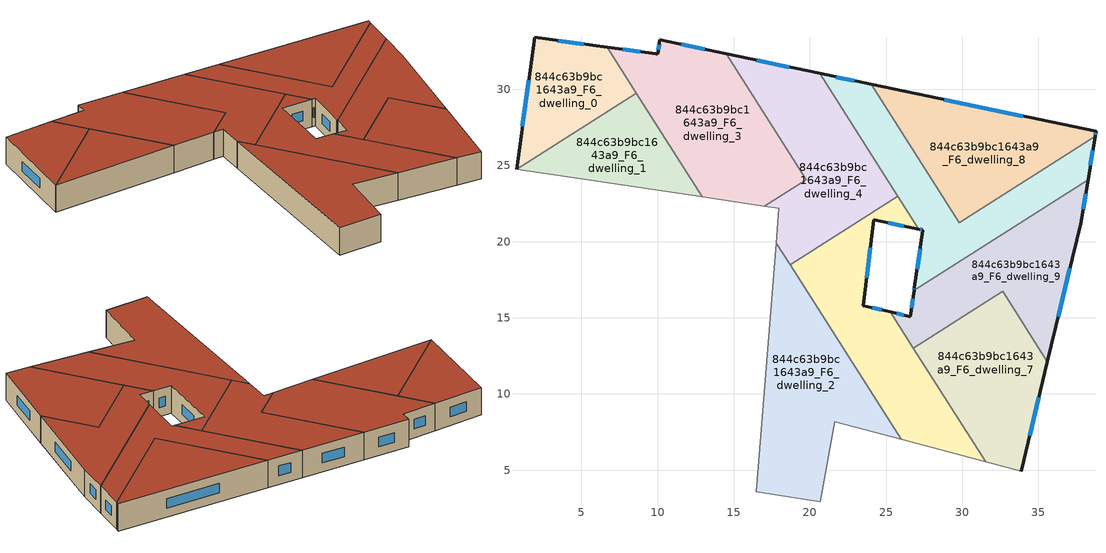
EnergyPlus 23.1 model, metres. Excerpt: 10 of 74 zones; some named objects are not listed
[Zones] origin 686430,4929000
844c63b9bc1643a9_F6_dwelling_0
 floor to 844c63b9bc1643a9_F5_dwelling_0 (EU_floor_Construction): 6.68,32.76 8.6,29.75 0.74,24.75 1.93,33.41 z18
 wall outside (EU_wall_Construction): 6.68,32.76 1.93,33.41 0.74,24.75 z18:21
 wall to 844c63b9bc1643a9_F6_dwelling_1 (EU_wall_Construction): 0.74,24.75 8.6,29.75 z18:21
 wall to 844c63b9bc1643a9_F6_dwelling_3 (EU_wall_Construction): 8.6,29.75 6.68,32.76 z18:21
 window (EU_Window_Construction): 1.54,30.59 1.12,27.57 / 5.14,32.97 3.47,33.2 z18.98:20.02
 roof outside (EU_roof_Construction): 8.6,29.75 6.68,32.76 1.93,33.41 0.74,24.75 z21
844c63b9bc1643a9_F6_dwelling_1
 floor to 844c63b9bc1643a9_F5_dwelling_1 (EU_floor_Construction): 8.6,29.75 12.93,22.94 0.74,24.75 z18
 wall adiabatic (EU_wall_Construction): 0.74,24.75 12.93,22.94 z18:21
 wall to 844c63b9bc1643a9_F6_dwelling_3 (EU_wall_Construction): 12.93,22.94 8.6,29.75 z18:21
 roof outside (EU_roof_Construction): 12.93,22.94 8.6,29.75 0.74,24.75 z21
844c63b9bc1643a9_F6_dwelling_2
 floor to 844c63b9bc1643a9_F5_dwelling_2 (EU_floor_Construction): 17.79,19.91 25.98,7.02 21.63,8.17 20.68,2.93 16.48,3.57 z18
 wall adiabatic (EU_wall_Construction): 17.79,19.91 16.48,3.57 20.68,2.93 21.63,8.17 25.98,7.02 z18:21
 wall to 844c63b9bc1643a9_F6_dwelling_5 (EU_wall_Construction): 25.98,7.02 18.69,18.48 z18:21
 wall to 844c63b9bc1643a9_F6_dwelling_4 (EU_wall_Construction): 18.69,18.48 17.79,19.91 z18:21
 roof outside (EU_roof_Construction): 25.98,7.02 17.79,19.91 16.48,3.57 20.68,2.93 21.63,8.17 z21
844c63b9bc1643a9_F6_dwelling_3
 floor to 844c63b9bc1643a9_F5_dwelling_3 (EU_floor_Construction): 14.51,32.32 19.75,24.07 17.01,22.33 12.93,22.94 6.68,32.76 9.9,32.32 10.01,32.3 10.14,33.24 z18
 wall outside (EU_wall_Construction): 14.51,32.32 10.14,33.24 10.01,32.3 9.9,32.32 6.68,32.76 z18:21
 wall to 844c63b9bc1643a9_F6_dwelling_4 (EU_wall_Construction): 17.01,22.33 19.75,24.07 14.51,32.32 z18:21
 wall adiabatic (EU_wall_Construction): 12.93,22.94 17.01,22.33 z18:21
 window (EU_Window_Construction): 8.85,32.46 7.73,32.61 / 10.1,32.93 10.05,32.61 / 13.09,32.62 11.56,32.94 z18.98:20.02
 roof outside (EU_roof_Construction): 19.75,24.07 14.51,32.32 10.14,33.24 10.01,32.3 9.9,32.32 6.68,32.76 12.93,22.94 17.01,22.33 z21
844c63b9bc1643a9_F6_dwelling_4
 floor to 844c63b9bc1643a9_F5_dwelling_4 (EU_floor_Construction): 20.64,31.04 25.77,22.97 18.69,18.48 17.79,19.91 17.97,22.19 17.01,22.33 19.75,24.07 14.51,32.32 z18
 wall outside (EU_wall_Construction): 20.64,31.04 14.51,32.32 z18:21
 wall adiabatic (EU_wall_Construction): 17.01,22.33 17.97,22.19 17.79,19.91 z18:21
 wall to 844c63b9bc1643a9_F6_dwelling_5 (EU_wall_Construction): 18.69,18.48 25.77,22.97 z18:21
 wall to 844c63b9bc1643a9_F6_dwelling_6 (EU_wall_Construction): 25.77,22.97 20.64,31.04 z18:21
 window (EU_Window_Construction): 18.65,31.45 16.5,31.9 z18.98:20.02
 roof outside (EU_roof_Construction): 25.77,22.97 20.64,31.04 14.51,32.32 19.75,24.07 17.01,22.33 17.97,22.19 17.79,19.91 18.69,18.48 z21
844c63b9bc1643a9_F6_dwelling_5
 floor to 844c63b9bc1643a9_F5_dwelling_5 (EU_floor_Construction): 27.14,20.82 24.18,21.44 23.51,15.8 25.28,15.39 31.53,5.55 25.98,7.02 18.69,18.48 25.77,22.97 z18
 wall outside (EU_wall_Construction): 25.28,15.39 23.51,15.8 24.18,21.44 27.14,20.82 z18:21
 wall adiabatic (EU_wall_Construction): 25.98,7.02 31.53,5.55 z18:21
 wall to 844c63b9bc1643a9_F6_dwelling_7 (EU_wall_Construction): 31.53,5.55 26.78,13.02 z18:21
 wall to 844c63b9bc1643a9_F6_dwelling_6 (EU_wall_Construction): 27.14,20.82 25.77,22.97 z18:21
 wall to 844c63b9bc1643a9_F6_dwelling_9 (EU_wall_Construction): 26.78,13.02 25.28,15.39 z18:21
 window (EU_Window_Construction): 25.14,21.24 26.17,21.02 / 23.73,17.63 23.96,19.61 / 24.7,15.52 24.08,15.67 z18.98:20.02
 roof outside (EU_roof_Construction): 31.53,5.55 25.28,15.39 23.51,15.8 24.18,21.44 27.14,20.82 25.77,22.97 18.69,18.48 25.98,7.02 z21
844c63b9bc1643a9_F6_dwelling_6
 floor to 844c63b9bc1643a9_F5_dwelling_6 (EU_floor_Construction): 38.73,26.93 38.25,24.07 26.84,16.82 26.86,16.96 27.42,20.76 27.14,20.82 20.64,31.04 24.02,30.33 29.79,21.25 z18
 wall outside (EU_wall_Construction): 27.14,20.82 27.42,20.76 26.86,16.96 26.84,16.82 / 24.02,30.33 20.64,31.04 / 38.25,24.07 38.73,26.93 z18:21
 wall to 844c63b9bc1643a9_F6_dwelling_8 (EU_wall_Construction): 38.73,26.93 29.79,21.25 24.02,30.33 z18:21
 wall to 844c63b9bc1643a9_F6_dwelling_9 (EU_wall_Construction): 26.84,16.82 38.25,24.07 z18:21
 window (EU_Window_Construction): 27.23,20.8 27.33,20.78 / 22.92,30.56 21.74,30.81 / 38.41,25 38.57,26 / 26.85,16.91 26.85,16.86 / 27.24,19.52 27.04,18.19 z18.98:20.02
 roof outside (EU_roof_Construction): 38.25,24.07 38.73,26.93 29.79,21.25 24.02,30.33 20.64,31.04 27.14,20.82 27.42,20.76 26.86,16.96 26.84,16.82 z21
844c63b9bc1643a9_F6_dwelling_7
 floor to 844c63b9bc1643a9_F5_dwelling_7 (EU_floor_Construction): 32.65,16.75 35.59,12.12 33.86,4.93 31.53,5.55 26.78,13.02 z18
 wall outside (EU_wall_Construction): 33.86,4.93 35.59,12.12 z18:21
 wall adiabatic (EU_wall_Construction): 31.53,5.55 33.86,4.93 z18:21
 wall to 844c63b9bc1643a9_F6_dwelling_9 (EU_wall_Construction): 35.59,12.12 32.65,16.75 26.78,13.02 z18:21
 window (EU_Window_Construction): 34.42,7.27 35.03,9.79 z18.98:20.02
 roof outside (EU_roof_Construction): 33.86,4.93 35.59,12.12 32.65,16.75 26.78,13.02 31.53,5.55 z21
844c63b9bc1643a9_F6_dwelling_8
 floor to 844c63b9bc1643a9_F5_dwelling_8 (EU_floor_Construction): 38.78,27.23 38.73,26.93 29.79,21.25 24.02,30.33 z18
 wall outside (EU_wall_Construction): 38.73,26.93 38.78,27.23 24.02,30.33 z18:21
 window (EU_Window_Construction): 38.74,27.03 38.76,27.13 / 33.98,28.24 28.82,29.32 z18.98:20.02
 roof outside (EU_roof_Construction): 38.73,26.93 38.78,27.23 24.02,30.33 29.79,21.25 z21
844c63b9bc1643a9_F6_dwelling_9
 floor to 844c63b9bc1643a9_F5_dwelling_9 (EU_floor_Construction): 38.25,24.07 37.78,21.19 35.59,12.12 32.65,16.75 26.78,13.02 25.28,15.39 26.59,15.08 26.84,16.82 z18
 wall outside (EU_wall_Construction): 26.84,16.82 26.59,15.08 25.28,15.39 / 35.59,12.12 37.78,21.19 38.25,24.07 z18:21
 window (EU_Window_Construction): 26.16,15.18 25.7,15.29 / 26.76,16.25 26.67,15.64 / 37.93,22.13 38.1,23.13 / 36.3,15.07 37.07,18.24 z18.98:20.02
 roof outside (EU_roof_Construction): 35.59,12.12 37.78,21.19 38.25,24.07 26.84,16.82 26.59,15.08 25.28,15.39 26.78,13.02 32.65,16.75 z21
[Building]
EU S2 Campaign: North Axis=0; Terrain=City; Solar Distribution=FullExterior
[Site:Location]
Bologna: Latitude=44.5; Longitude=11.25; Time Zone=1; Elevation=37
[SizingPeriod:WeatherFileDays]
AnnualSizingPeriod: Begin Month=1; Begin Day of Month=1; End Month=12; End Day of Month=31; Day of Week for Start Day=Monday; Use Weather File Daylight Saving Period=No; Use Weather File Rain and Snow Indicators=No
[MATERIAL]
EU_InternalMass_Material: Roughness=MediumRough; Thickness=0.1; Conductivity=1; Density=1800; Specific Heat=900; Thermal Absorptance=0.9; Solar Absorptance=0.7; Visible Absorptance=0.7
[MATERIAL:NOMASS] Roughness=MediumRough; Thermal Absorptance=0.9; Solar Absorptance=0.7; Visible Absorptance=0.7
Name | Thermal Resistance
EU_wall_NoMass | 0.905828
EU_roof_NoMass | 0.37593
EU_floor_NoMass | 0.67114
[WINDOWMATERIAL:SIMPLEGLAZINGSYSTEM]
EU_Window_SimpleGlazing: UFactor=4.52486; Solar Heat Gain Coefficient=0.85; Visible Transmittance=0.85
[CONSTRUCTION]
EU_wall_Construction: EU_wall_NoMass
EU_roof_Construction: EU_roof_NoMass
EU_floor_Construction: EU_floor_NoMass
EU_Window_Construction: EU_Window_SimpleGlazing
EU_InternalMass_Construction: EU_InternalMass_Material
[ZONE] Type=1; Multiplier=1; Ceiling Height=autocalculate; Floor Area=autocalculate; Part of Total Floor Area=Yes
Name | Volume
844c63b9bc1643a9_F6_dwelling_0 | 112.74
844c63b9bc1643a9_F6_dwelling_1 | 112.701
844c63b9bc1643a9_F6_dwelling_2 | 221.031
844c63b9bc1643a9_F6_dwelling_3 | 220.909
844c63b9bc1643a9_F6_dwelling_4 | 200.753
844c63b9bc1643a9_F6_dwelling_5 | 200.767
844c63b9bc1643a9_F6_dwelling_6 | 176.943
844c63b9bc1643a9_F6_dwelling_7 | 176.2
844c63b9bc1643a9_F6_dwelling_8 | 177.647
844c63b9bc1643a9_F6_dwelling_9 | 176.911
[INTERNALMASS] Construction=EU_InternalMass_Construction
Name | Zone or ZoneList | Surface Area
844c63b9bc1643a9_F6_dwelling_0_EU_InternalMass | 844c63b9bc1643a9_F6_dwelling_0 | 37.5802
844c63b9bc1643a9_F6_dwelling_1_EU_InternalMass | 844c63b9bc1643a9_F6_dwelling_1 | 37.5799
844c63b9bc1643a9_F6_dwelling_2_EU_InternalMass | 844c63b9bc1643a9_F6_dwelling_2 | 73.6762
844c63b9bc1643a9_F6_dwelling_3_EU_InternalMass | 844c63b9bc1643a9_F6_dwelling_3 | 73.6355
844c63b9bc1643a9_F6_dwelling_4_EU_InternalMass | 844c63b9bc1643a9_F6_dwelling_4 | 66.9175
844c63b9bc1643a9_F6_dwelling_5_EU_InternalMass | 844c63b9bc1643a9_F6_dwelling_5 | 66.922
844c63b9bc1643a9_F6_dwelling_6_EU_InternalMass | 844c63b9bc1643a9_F6_dwelling_6 | 58.9817
844c63b9bc1643a9_F6_dwelling_7_EU_InternalMass | 844c63b9bc1643a9_F6_dwelling_7 | 58.7326
844c63b9bc1643a9_F6_dwelling_8_EU_InternalMass | 844c63b9bc1643a9_F6_dwelling_8 | 59.2155
844c63b9bc1643a9_F6_dwelling_9_EU_InternalMass | 844c63b9bc1643a9_F6_dwelling_9 | 58.9679
[OTHEREQUIPMENT] Fuel Type=Electricity; Design Level Calculation Method=Watts/Area; Power per Zone Floor Area=1; Fraction Latent=0; Fraction Radiant=0; Fraction Lost=0; Carbon Dioxide Generation Rate=0; EndUse Subcategory=EU_Step8_InternalGains
Name | Zone or ZoneList or Space or SpaceList | Schedule
EU_Step8_InternalGain_844c63b9bc1643a9_F6_dwelling_0_f000 | 844c63b9bc1643a9_F6_dwelling_0 | EU_Step8_GainSchedule_844c63b9bc1643a9_F6_dwelling_0_f000
EU_Step8_InternalGain_844c63b9bc1643a9_F6_dwelling_1_f000 | 844c63b9bc1643a9_F6_dwelling_1 | EU_Step8_GainSchedule_844c63b9bc1643a9_F6_dwelling_1_f000
EU_Step8_InternalGain_844c63b9bc1643a9_F6_dwelling_2_f000 | 844c63b9bc1643a9_F6_dwelling_2 | EU_Step8_GainSchedule_844c63b9bc1643a9_F6_dwelling_2_f000
EU_Step8_InternalGain_844c63b9bc1643a9_F6_dwelling_3_f000 | 844c63b9bc1643a9_F6_dwelling_3 | EU_Step8_GainSchedule_844c63b9bc1643a9_F6_dwelling_3_f000
EU_Step8_InternalGain_844c63b9bc1643a9_F6_dwelling_4_f000 | 844c63b9bc1643a9_F6_dwelling_4 | EU_Step8_GainSchedule_844c63b9bc1643a9_F6_dwelling_4_f000
EU_Step8_InternalGain_844c63b9bc1643a9_F6_dwelling_5_f000 | 844c63b9bc1643a9_F6_dwelling_5 | EU_Step8_GainSchedule_844c63b9bc1643a9_F6_dwelling_5_f000
EU_Step8_InternalGain_844c63b9bc1643a9_F6_dwelling_6_f000 | 844c63b9bc1643a9_F6_dwelling_6 | EU_Step8_GainSchedule_844c63b9bc1643a9_F6_dwelling_6_f000
EU_Step8_InternalGain_844c63b9bc1643a9_F6_dwelling_7_f000 | 844c63b9bc1643a9_F6_dwelling_7 | EU_Step8_GainSchedule_844c63b9bc1643a9_F6_dwelling_7_f000
EU_Step8_InternalGain_844c63b9bc1643a9_F6_dwelling_8_f000 | 844c63b9bc1643a9_F6_dwelling_8 | EU_Step8_GainSchedule_844c63b9bc1643a9_F6_dwelling_8_f000
EU_Step8_InternalGain_844c63b9bc1643a9_F6_dwelling_9_f000 | 844c63b9bc1643a9_F6_dwelling_9 | EU_Step8_GainSchedule_844c63b9bc1643a9_F6_dwelling_9_f000
[ZONEVENTILATION:DESIGNFLOWRATE] Schedule=EU_AlwaysOn; Design Flow Rate Calculation Method=AirChanges/Hour; Air Changes per Hour=0.73129; Ventilation Type=Natural; Fan Pressure Rise=0; Fan Total Efficiency=1; Constant Term Coefficient=1; Temperature Term Coefficient=0; Velocity Term Coefficient=0; Velocity Squared Term Coefficient=0; Minimum Indoor Temperature=-100; Maximum Indoor Temperature=100; Delta Temperature=-100; Minimum Outdoor Temperature=-100; Maximum Outdoor Temperature=100; Maximum Wind Speed=40
Name | Zone or ZoneList or Space or SpaceList
EU_ConstantAir_844c63b9bc1643a9_F6_dwelling_0 | 844c63b9bc1643a9_F6_dwelling_0
EU_ConstantAir_844c63b9bc1643a9_F6_dwelling_1 | 844c63b9bc1643a9_F6_dwelling_1
EU_ConstantAir_844c63b9bc1643a9_F6_dwelling_2 | 844c63b9bc1643a9_F6_dwelling_2
EU_ConstantAir_844c63b9bc1643a9_F6_dwelling_3 | 844c63b9bc1643a9_F6_dwelling_3
EU_ConstantAir_844c63b9bc1643a9_F6_dwelling_4 | 844c63b9bc1643a9_F6_dwelling_4
EU_ConstantAir_844c63b9bc1643a9_F6_dwelling_5 | 844c63b9bc1643a9_F6_dwelling_5
EU_ConstantAir_844c63b9bc1643a9_F6_dwelling_6 | 844c63b9bc1643a9_F6_dwelling_6
EU_ConstantAir_844c63b9bc1643a9_F6_dwelling_7 | 844c63b9bc1643a9_F6_dwelling_7
EU_ConstantAir_844c63b9bc1643a9_F6_dwelling_8 | 844c63b9bc1643a9_F6_dwelling_8
EU_ConstantAir_844c63b9bc1643a9_F6_dwelling_9 | 844c63b9bc1643a9_F6_dwelling_9
[HVACTEMPLATE:ZONE:IDEALLOADSAIRSYSTEM] System Availability Schedule=EU_AlwaysOn; Maximum Heating Supply Air Temperature=50; Minimum Cooling Supply Air Temperature=13; Maximum Heating Supply Air Humidity Ratio=0.0156; Minimum Cooling Supply Air Humidity Ratio=0.0077; Heating Limit=NoLimit; Cooling Limit=NoLimit; Heating Availability Schedule=EU_AlwaysOn; Cooling Availability Schedule=EU_CoolingOff; Dehumidification Control Type=ConstantSensibleHeatRatio; Cooling Sensible Heat Ratio=0.7; Dehumidification Setpoint=60; Humidification Control Type=None; Humidification Setpoint=30; Outdoor Air Method=None; Outdoor Air Flow Rate per Person=0.00944; Outdoor Air Flow Rate per Zone Floor Area=0; Outdoor Air Flow Rate per Zone=0; Demand Controlled Ventilation Type=None; Outdoor Air Economizer Type=NoEconomizer; Heat Recovery Type=None; Sensible Heat Recovery Effectiveness=0.7; Latent Heat Recovery Effectiveness=0.65
Name | Template Thermostat
844c63b9bc1643a9_F6_dwelling_0 | EU_HeatOnly_844c63b9bc1643a9_F6_dwelling_0
844c63b9bc1643a9_F6_dwelling_1 | EU_HeatOnly_844c63b9bc1643a9_F6_dwelling_1
844c63b9bc1643a9_F6_dwelling_2 | EU_HeatOnly_844c63b9bc1643a9_F6_dwelling_2
844c63b9bc1643a9_F6_dwelling_3 | EU_HeatOnly_844c63b9bc1643a9_F6_dwelling_3
844c63b9bc1643a9_F6_dwelling_4 | EU_HeatOnly_844c63b9bc1643a9_F6_dwelling_4
844c63b9bc1643a9_F6_dwelling_5 | EU_HeatOnly_844c63b9bc1643a9_F6_dwelling_5
844c63b9bc1643a9_F6_dwelling_6 | EU_HeatOnly_844c63b9bc1643a9_F6_dwelling_6
844c63b9bc1643a9_F6_dwelling_7 | EU_HeatOnly_844c63b9bc1643a9_F6_dwelling_7
844c63b9bc1643a9_F6_dwelling_8 | EU_HeatOnly_844c63b9bc1643a9_F6_dwelling_8
844c63b9bc1643a9_F6_dwelling_9 | EU_HeatOnly_844c63b9bc1643a9_F6_dwelling_9
[SIZING:ZONE] Zone Cooling Design Supply Air Temperature Input Method=SupplyAirTemperature; Zone Cooling Design Supply Air Temperature=13; Zone Heating Design Supply Air Temperature Input Method=SupplyAirTemperature; Zone Heating Design Supply Air Temperature=50; Zone Cooling Design Supply Air Humidity Ratio=0.008; Zone Heating Design Supply Air Humidity Ratio=0.008; Cooling Design Air Flow Method=DesignDay; Cooling Design Air Flow Rate=0; Cooling Minimum Air Flow per Zone Floor Area=0.000762; Cooling Minimum Air Flow=0; Cooling Minimum Air Flow Fraction=0.2; Heating Design Air Flow Method=DesignDay; Heating Design Air Flow Rate=0; Heating Maximum Air Flow per Zone Floor Area=0.002032; Heating Maximum Air Flow=0.141576; Heating Maximum Air Flow Fraction=0.3; Account for Dedicated Outdoor Air System=No; Dedicated Outdoor Air System Control Strategy=NeutralSupplyAir; Dedicated Outdoor Air Low Setpoint Temperature for Design=autosize; Dedicated Outdoor Air High Setpoint Temperature for Design=autosize; Zone Load Sizing Method=Sensible Load Only No Latent Load; Zone Latent Cooling Design Supply Air Humidity Ratio Input Method=HumidityRatioDifference; Zone Cooling Design Supply Air Humidity Ratio Difference=0.005; Zone Latent Heating Design Supply Air Humidity Ratio Input Method=HumidityRatioDifference; Zone Humidification Design Supply Air Humidity Ratio Difference=0.005
844c63b9bc1643a9_F6_dwelling_0; 844c63b9bc1643a9_F6_dwelling_1; 844c63b9bc1643a9_F6_dwelling_2; 844c63b9bc1643a9_F6_dwelling_3; 844c63b9bc1643a9_F6_dwelling_4; 844c63b9bc1643a9_F6_dwelling_5; 844c63b9bc1643a9_F6_dwelling_6; 844c63b9bc1643a9_F6_dwelling_7; 844c63b9bc1643a9_F6_dwelling_8; 844c63b9bc1643a9_F6_dwelling_9
[SCHEDULE:CONSTANT]
Name | Hourly Value
EU_AlwaysOn | 1
EU_CoolingOff | 0
[SCHEDULE:FILE] Column Number=1; Rows to Skip at Top=0; Number of Hours of Data=8760; Column Separator=Comma; Interpolate to Timestep=No; Minutes per Item=60; Adjust Schedule for Daylight Savings=Yes
Name | File
EU_Step8_GainSchedule_844c63b9bc1643a9_F6_dwelling_0_f000 | ../../schedules/844c63b9bc1643a9/844c63b9bc1643a9_F6_dwelling_0_f000_gain.csv
EU_Step8_GainSchedule_844c63b9bc1643a9_F6_dwelling_1_f000 | ../../schedules/844c63b9bc1643a9/844c63b9bc1643a9_F6_dwelling_1_f000_gain.csv
EU_Step8_GainSchedule_844c63b9bc1643a9_F6_dwelling_2_f000 | ../../schedules/844c63b9bc1643a9/844c63b9bc1643a9_F6_dwelling_2_f000_gain.csv
EU_Step8_GainSchedule_844c63b9bc1643a9_F6_dwelling_3_f000 | ../../schedules/844c63b9bc1643a9/844c63b9bc1643a9_F6_dwelling_3_f000_gain.csv
EU_Step8_GainSchedule_844c63b9bc1643a9_F6_dwelling_4_f000 | ../../schedules/844c63b9bc1643a9/844c63b9bc1643a9_F6_dwelling_4_f000_gain.csv
EU_Step8_GainSchedule_844c63b9bc1643a9_F6_dwelling_5_f000 | ../../schedules/844c63b9bc1643a9/844c63b9bc1643a9_F6_dwelling_5_f000_gain.csv
EU_Step8_GainSchedule_844c63b9bc1643a9_F6_dwelling_6_f000 | ../../schedules/844c63b9bc1643a9/844c63b9bc1643a9_F6_dwelling_6_f000_gain.csv
EU_Step8_GainSchedule_844c63b9bc1643a9_F6_dwelling_7_f000 | ../../schedules/844c63b9bc1643a9/844c63b9bc1643a9_F6_dwelling_7_f000_gain.csv
EU_Step8_GainSchedule_844c63b9bc1643a9_F6_dwelling_8_f000 | ../../schedules/844c63b9bc1643a9/844c63b9bc1643a9_F6_dwelling_8_f000_gain.csv
EU_Step8_GainSchedule_844c63b9bc1643a9_F6_dwelling_9_f000 | ../../schedules/844c63b9bc1643a9/844c63b9bc1643a9_F6_dwelling_9_f000_gain.csv
